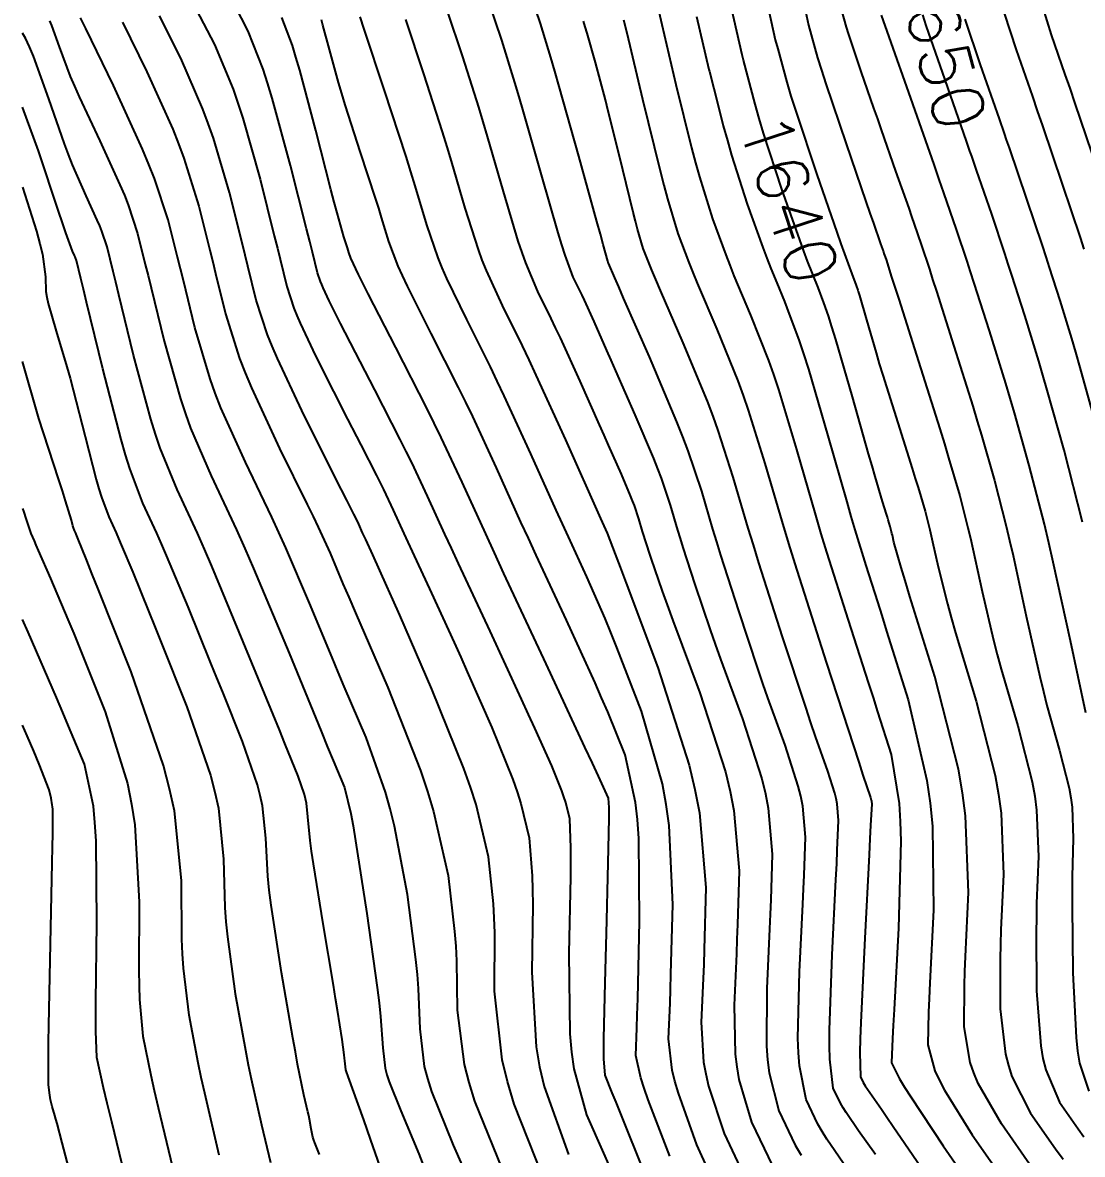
# Model space of a CAD drawing. Header units: metres. Extents: x 837475 to 838479, y 1189012 to 1191015.
# Drawn here: x 837476.5 to 837555.3, y 1190073.7 to 1190157.9 of the extents above; entities that cross this region are included whole.
import ezdxf

# ---------------------------------------------------------------- set-up
doc = ezdxf.new("R2010")
doc.units = ezdxf.units.M
doc.header["$LTSCALE"] = 0.3
doc.layers.add('COTAS 10', color=1, linetype='Continuous')
doc.layers.add('COTAS INT', color=252, linetype='Continuous')
doc.styles.get("Standard").update_dxf_attribs({"font": 'simplex.shx'})

msp = doc.modelspace()

# ---------------------------------------------------------------- linework, layer by layer
at = {"layer": 'COTAS 10'}
for points, elevation in [([(837537.818, 1190072.653), (837536.309, 1190074.866), (837535.962, 1190075.435), (837535.646, 1190075.986), (837534.76, 1190077.818), (837534.268, 1190080.315), (837534.199, 1190081.285), (837534.161, 1190082.376), (837534.266, 1190087.324), (837534.516, 1190092.347), (837534.569, 1190093.486), (837534.613, 1190094.515), (837534.713, 1190097.324), (837534.513, 1190099.65), (837534.369, 1190100.376), (837534.187, 1190101.137), (837533.208, 1190104.181), (837531.93, 1190107.707), (837531.559, 1190108.772), (837531.18, 1190109.875), (837529.752, 1190114.181), (837528.432, 1190118.317), (837528.122, 1190119.313), (837527.836, 1190120.245), (837527.005, 1190123.073), (837525.998, 1190126.07), (837525.601, 1190127.109), (837525.153, 1190128.238), (837523.11, 1190133.073), (837521.196, 1190137.44), (837520.831, 1190138.275), (837520.536, 1190138.948), (837520.065, 1190140.028), (837520.054, 1190140.063), (837520.051, 1190140.077), (837520.046, 1190140.094), (837520.028, 1190140.17), (837519.681, 1190141.426), (837519.471, 1190142.185), (837519.21, 1190143.123), (837517.856, 1190147.999), (837516.397, 1190153.185), (837516.071, 1190154.319), (837515.779, 1190155.323), (837515.005, 1190157.856), (837514.322, 1190159.916)], 1630), ([(837551.608, 1190072.677), (837549.282, 1190076.001), (837547.561, 1190079.015), (837547.229, 1190079.807), (837546.96, 1190080.582), (837546.51, 1190083.229), (837546.534, 1190086.3), (837546.564, 1190087.343), (837546.605, 1190088.469), (837546.833, 1190093.229), (837546.629, 1190098.916), (837546.395, 1190100.626), (837546.085, 1190102.396), (837544.328, 1190109.277), (837542.49, 1190115.23), (837542.129, 1190116.415), (837541.833, 1190117.399), (837541.295, 1190119.277), (837541.181, 1190119.801), (837541.151, 1190119.931), (837541.122, 1190120.055), (837541.021, 1190120.449), (837540.875, 1190120.948), (837540.816, 1190121.138), (837540.75, 1190121.351), (837540.449, 1190122.308), (837539.893, 1190124.171), (837539.667, 1190124.955), (837539.41, 1190125.856), (837538.219, 1190130.078), (837536.978, 1190134.357), (837536.689, 1190135.294), (837536.423, 1190136.122), (837536.072, 1190137.087), (837535.658, 1190138.219), (837534.875, 1190140.189), (837534.597, 1190140.938), (837534.292, 1190141.776), (837532.973, 1190145.534), (837531.61, 1190149.704), (837531.278, 1190150.801), (837530.966, 1190151.873), (837530.11, 1190155.127), (837530.002, 1190155.534), (837529.225, 1190158.995)], 1640), ([(837555.321, 1190120.754), (837553.944, 1190126.131), (837552.695, 1190130.585), (837552.374, 1190131.696), (837552.063, 1190132.754), (837551.03, 1190136.131), (837550.065, 1190139.13), (837549.797, 1190139.949), (837549.53, 1190140.764), (837548.565, 1190143.666), (837547.446, 1190146.946), (837547.082, 1190147.999), (837546.951, 1190148.376), (837546.694, 1190149.114), (837545.099, 1190153.666), (837543.698, 1190157.705), (837543.434, 1190158.498)], 1650), ([(837483.937, 1190157.972), (837485.759, 1190154.268), (837487.673, 1190150.003), (837488.111, 1190148.902), (837488.508, 1190147.835), (837489.612, 1190144.268), (837490.43, 1190141.005), (837490.648, 1190140.131), (837490.861, 1190139.268), (837491.599, 1190136.254), (837492.649, 1190132.936), (837493.06, 1190131.882), (837493.522, 1190130.768), (837495.622, 1190126.254), (837497.679, 1190122.079), (837498.115, 1190121.178), (837498.492, 1190120.388), (837499.367, 1190118.457), (837500.328, 1190116.189), (837500.758, 1190115.186), (837501.26, 1190114.02), (837503.666, 1190108.457), (837506.1, 1190102.284), (837506.619, 1190100.733), (837507.07, 1190099.252), (837508.143, 1190094.476), (837508.634, 1190090.311), (837508.72, 1190089.215), (837508.783, 1190088.143), (837508.831, 1190084.476), (837509.33, 1190080.413), (837509.679, 1190079.09), (837510.119, 1190077.683), (837512.469, 1190071.885)], 1610), ([(837524.625, 1190073.596), (837523.017, 1190077.796), (837522.714, 1190078.67), (837522.473, 1190079.42), (837522.114, 1190081.085), (837522.183, 1190083.136), (837522.211, 1190084.128), (837522.243, 1190085.304), (837522.388, 1190091.085), (837522.325, 1190097.232), (837522.225, 1190098.638), (837522.09, 1190099.917), (837521.302, 1190103.468), (837520.014, 1190106.654), (837519.562, 1190107.703), (837519.07, 1190108.823), (837516.947, 1190113.468), (837514.694, 1190118.318), (837514.119, 1190119.566), (837513.566, 1190120.774), (837511.743, 1190124.796), (837509.974, 1190128.615), (837509.455, 1190129.694), (837508.923, 1190130.783), (837506.893, 1190134.796), (837505.123, 1190138.325), (837504.755, 1190139.109), (837504.439, 1190139.809), (837503.738, 1190141.641), (837503.199, 1190143.437), (837502.985, 1190144.115), (837502.744, 1190144.872), (837501.641, 1190148.257), (837500.503, 1190151.805), (837500.24, 1190152.665), (837499.999, 1190153.47), (837499.318, 1190155.935), (837498.838, 1190157.741), (837498.724, 1190158.131)], 1620), ([(837476.514, 1190145.69), (837477.538, 1190142.41), (837477.794, 1190141.482), (837477.991, 1190140.694), (837478.215, 1190139.008), (837478.242, 1190137.916), (837478.313, 1190137.502), (837478.413, 1190137.041), (837479.008, 1190134.971), (837479.811, 1190132.318), (837480.043, 1190131.489), (837480.279, 1190130.618), (837481.165, 1190127.129), (837481.988, 1190123.928), (837482.184, 1190123.239), (837482.367, 1190122.635), (837482.911, 1190121.165), (837483.462, 1190119.978), (837483.649, 1190119.552), (837483.851, 1190119.083), (837484.704, 1190117.041), (837485.899, 1190114.098), (837486.316, 1190113.062), (837486.77, 1190111.93), (837488.724, 1190107.041), (837490.479, 1190101.945), (837490.809, 1190100.682), (837491.071, 1190099.482), (837491.45, 1190095.685), (837491.546, 1190092.095), (837491.629, 1190091.027), (837491.736, 1190089.927), (837492.327, 1190085.685), (837493.083, 1190081.48), (837493.294, 1190080.404), (837493.507, 1190079.365), (837494.282, 1190075.93), (837494.939, 1190073.124)], 1600)]:
    msp.add_lwpolyline(points, dxfattribs=dict(at, elevation=elevation))
at = {"layer": 'COTAS INT'}
for points, elevation in [([(837534.424, 1190160.205), (837534.933, 1190157.737), (837535.621, 1190155.303), (837535.904, 1190154.395), (837536.229, 1190153.386), (837537.737, 1190148.898), (837539.209, 1190144.625), (837539.51, 1190143.752), (837539.765, 1190143.013), (837540.303, 1190141.464), (837540.509, 1190140.877), (837540.555, 1190140.744), (837540.597, 1190140.625), (837540.707, 1190140.303), (837541.127, 1190138.996), (837541.363, 1190138.256), (837541.651, 1190137.352), (837543.126, 1190132.722), (837544.7, 1190127.72), (837545.051, 1190126.582), (837545.364, 1190125.552), (837546.19, 1190122.722), (837546.801, 1190120.335), (837546.98, 1190119.584), (837547.162, 1190118.794), (837547.855, 1190115.614), (837548.7, 1190111.99), (837548.979, 1190110.92), (837549.278, 1190109.822), (837550.516, 1190105.614), (837551.58, 1190101.45), (837551.767, 1190100.379), (837551.908, 1190099.344), (837552.032, 1190095.902), (837551.904, 1190092.417), (837551.886, 1190091.354), (837551.875, 1190090.248), (837551.901, 1190085.902), (837552.21, 1190081.82), (837552.378, 1190080.88), (837552.582, 1190080.023), (837553.617, 1190077.618), (837555.002, 1190075.639), (837555.427, 1190075.05)], 1644), ([(837520.091, 1190072.977), (837519.721, 1190073.838), (837518.455, 1190076.667), (837517.519, 1190080.099), (837517.356, 1190081.34), (837517.235, 1190082.707), (837517.148, 1190088.693), (837517.268, 1190094.368), (837517.278, 1190095.539), (837517.278, 1190096.537), (837517.194, 1190098.693), (837516.898, 1190099.922), (837516.764, 1190100.335), (837516.607, 1190100.779), (837515.855, 1190102.646), (837514.606, 1190105.44), (837514.136, 1190106.469), (837513.612, 1190107.608), (837511.271, 1190112.646), (837508.92, 1190117.692), (837508.39, 1190118.837), (837507.912, 1190119.873), (837506.621, 1190122.704), (837505.442, 1190125.206), (837505.035, 1190126.035), (837504.593, 1190126.923), (837502.704, 1190130.621), (837500.895, 1190134.118), (837500.503, 1190134.879), (837500.158, 1190135.55), (837499.308, 1190137.225), (837498.846, 1190138.207), (837498.747, 1190138.441), (837498.66, 1190138.659), (837498.448, 1190139.308), (837498.059, 1190140.863), (837497.861, 1190141.651), (837497.624, 1190142.595), (837496.438, 1190147.298), (837495.077, 1190152.309), (837494.729, 1190153.447), (837494.394, 1190154.477), (837493.287, 1190157.298), (837492.287, 1190159.221)], 1616), ([(837511.135, 1190159.555), (837512.109, 1190156.613), (837513.094, 1190153.466), (837513.406, 1190152.419), (837513.735, 1190151.297), (837515.064, 1190146.613), (837516.303, 1190142.292), (837516.575, 1190141.398), (837516.816, 1190140.636), (837517.431, 1190138.98), (837517.921, 1190137.989), (837518.083, 1190137.647), (837518.257, 1190137.275), (837518.98, 1190135.686), (837519.936, 1190133.539), (837520.256, 1190132.815), (837520.6, 1190132.035), (837522.043, 1190128.749), (837523.418, 1190125.499), (837523.719, 1190124.741), (837523.985, 1190124.045), (837524.659, 1190122.043), (837525.211, 1190120.163), (837525.401, 1190119.543), (837525.607, 1190118.881), (837526.485, 1190116.131), (837527.628, 1190112.754), (837528.001, 1190111.696), (837528.399, 1190110.585), (837530.041, 1190106.131), (837531.476, 1190101.668), (837531.744, 1190100.552), (837531.955, 1190099.487), (837532.248, 1190096.076), (837532.139, 1190092.673), (837532.097, 1190091.614), (837532.05, 1190090.505), (837531.836, 1190086.076), (837531.823, 1190081.785), (837531.902, 1190080.762), (837532.018, 1190079.811), (837532.733, 1190076.973), (837533.962, 1190074.433), (837534.4, 1190073.669)], 1628), ([(837531.825, 1190159.6), (837532.468, 1190156.635), (837532.651, 1190155.967), (837533.324, 1190153.499), (837533.641, 1190152.453), (837533.993, 1190151.331), (837535.555, 1190146.635), (837537.044, 1190142.341), (837537.35, 1190141.471), (837537.61, 1190140.739), (837538.168, 1190139.249), (837538.49, 1190138.364), (837538.603, 1190138.014), (837538.629, 1190137.932), (837538.725, 1190137.619), (837539.249, 1190135.813), (837539.965, 1190133.359), (837540.208, 1190132.556), (837540.472, 1190131.698), (837541.585, 1190128.15), (837542.65, 1190124.771), (837542.883, 1190124.019), (837543.088, 1190123.347), (837543.606, 1190121.585), (837543.961, 1190120.195), (837544.065, 1190119.758), (837544.172, 1190119.297), (837544.575, 1190117.445), (837545.267, 1190114.694), (837545.554, 1190113.668), (837545.884, 1190112.526), (837547.422, 1190107.445), (837548.833, 1190101.923), (837549.081, 1190100.503), (837549.269, 1190099.13), (837549.433, 1190094.566), (837549.254, 1190090.443), (837549.225, 1190089.348), (837549.205, 1190088.274), (837549.205, 1190084.566), (837549.585, 1190081.201), (837549.804, 1190080.344), (837550.072, 1190079.519), (837551.449, 1190076.81), (837553.305, 1190074.158), (837553.874, 1190073.369)], 1642), ([(837510.463, 1190070.106), (837508.554, 1190074.433), (837506.942, 1190078.41), (837506.64, 1190079.376), (837506.401, 1190080.283), (837506.058, 1190083.071), (837505.955, 1190086.068), (837505.867, 1190087.106), (837505.753, 1190088.236), (837505.126, 1190093.071), (837504.171, 1190098.162), (837503.85, 1190099.453), (837503.505, 1190100.692), (837502.055, 1190104.74), (837500.43, 1190108.532), (837499.974, 1190109.61), (837499.517, 1190110.7), (837497.843, 1190114.74), (837496.085, 1190118.856), (837495.574, 1190119.994), (837495.052, 1190121.132), (837493.08, 1190125.237), (837491.261, 1190129.265), (837490.836, 1190130.355), (837490.445, 1190131.434), (837489.316, 1190135.237), (837488.462, 1190138.736), (837488.243, 1190139.624), (837488.032, 1190140.476), (837487.337, 1190143.258), (837486.32, 1190146.341), (837485.906, 1190147.382), (837485.435, 1190148.506), (837483.258, 1190153.242), (837481.205, 1190157.481), (837480.813, 1190158.29)], 1608), ([(837515.721, 1190070.767), (837513.051, 1190077.484), (837512.552, 1190079.162), (837512.158, 1190080.762), (837511.603, 1190085.882), (837511.612, 1190090.218), (837511.573, 1190091.323), (837511.516, 1190092.386), (837511.16, 1190095.882), (837510.225, 1190099.754), (837509.804, 1190101.054), (837509.311, 1190102.454), (837506.942, 1190108.336), (837504.547, 1190113.841), (837504.038, 1190115.004), (837503.595, 1190116.009), (837502.551, 1190118.336), (837502.019, 1190119.478), (837501.899, 1190119.737), (837501.79, 1190119.971), (837501.498, 1190120.612), (837501.232, 1190121.178), (837501.139, 1190121.366), (837501.039, 1190121.567), (837500.612, 1190122.404), (837499.808, 1190123.987), (837499.471, 1190124.659), (837499.084, 1190125.431), (837497.272, 1190129.064), (837495.453, 1190132.934), (837495.061, 1190133.856), (837494.718, 1190134.714), (837493.882, 1190137.272), (837493.26, 1190139.8), (837493.052, 1190140.638), (837492.828, 1190141.535), (837491.888, 1190145.278), (837490.698, 1190149.326), (837490.317, 1190150.417), (837489.913, 1190151.494), (837488.269, 1190155.278), (837486.68, 1190158.439)], 1612), ([(837489.423, 1190158.907), (837490.778, 1190156.288), (837492.154, 1190152.986), (837492.523, 1190151.932), (837492.888, 1190150.817), (837494.163, 1190146.288), (837495.226, 1190142.065), (837495.457, 1190141.144), (837495.66, 1190140.331), (837496.165, 1190138.29), (837496.689, 1190136.686), (837496.904, 1190136.149), (837497.149, 1190135.571), (837498.29, 1190133.145), (837499.621, 1190130.491), (837499.987, 1190129.769), (837500.352, 1190129.053), (837501.658, 1190126.512), (837502.816, 1190124.245), (837503.087, 1190123.701), (837503.337, 1190123.192), (837504.059, 1190121.658), (837504.851, 1190119.922), (837505.144, 1190119.287), (837505.469, 1190118.585), (837506.911, 1190115.491), (837508.603, 1190111.809), (837509.087, 1190110.736), (837509.576, 1190109.64), (837511.399, 1190105.491), (837512.959, 1190101.617), (837513.284, 1190100.695), (837513.561, 1190099.838), (837514.177, 1190097.287), (837514.397, 1190094.462), (837514.426, 1190093.431), (837514.44, 1190092.293), (837514.376, 1190087.287), (837514.697, 1190081.734), (837514.954, 1190080.251), (837515.285, 1190078.792), (837517.088, 1190073.717)], 1614), ([(837522.752, 1190072.369), (837520.992, 1190076.751), (837520.644, 1190077.613), (837520.356, 1190078.322), (837519.822, 1190079.617), (837519.738, 1190080.855), (837519.733, 1190081.529), (837519.738, 1190082.347), (837519.822, 1190086.5), (837519.947, 1190091.131), (837519.977, 1190092.25), (837520.004, 1190093.299), (837520.085, 1190096.5), (837520.126, 1190098.739), (837520.128, 1190099.182), (837520.126, 1190099.547), (837520.085, 1190100.227), (837519.331, 1190101.868), (837518.879, 1190102.84), (837518.322, 1190104.037), (837515.432, 1190110.227), (837512.297, 1190116.957), (837511.585, 1190118.494), (837510.942, 1190119.89), (837509.182, 1190123.75), (837507.626, 1190127.07), (837507.11, 1190128.125), (837506.558, 1190129.239), (837504.258, 1190133.75), (837502.2, 1190137.747), (837501.799, 1190138.537), (837501.473, 1190139.189), (837500.906, 1190140.398), (837500.775, 1190140.833), (837500.724, 1190140.998), (837500.665, 1190141.181), (837500.398, 1190142.002), (837499.888, 1190143.789), (837499.676, 1190144.582), (837499.435, 1190145.505), (837498.308, 1190149.912), (837497.117, 1190154.394), (837496.834, 1190155.363), (837496.572, 1190156.215), (837495.797, 1190158.308)], 1618), ([(837528.554, 1190070.258), (837526.652, 1190074.441), (837525.267, 1190078.3), (837525.011, 1190079.193), (837524.81, 1190080.011), (837524.545, 1190082.333), (837524.65, 1190084.978), (837524.683, 1190086), (837524.717, 1190087.147), (837524.853, 1190092.333), (837524.584, 1190098.191), (837524.363, 1190099.761), (837524.078, 1190101.308), (837522.52, 1190106.71), (837520.697, 1190111.44), (837520.245, 1190112.565), (837519.817, 1190113.609), (837518.462, 1190116.71), (837517.092, 1190119.678), (837516.654, 1190120.638), (837516.19, 1190121.658), (837514.304, 1190125.842), (837512.323, 1190130.159), (837511.8, 1190131.263), (837511.288, 1190132.328), (837509.528, 1190135.842), (837508.046, 1190138.903), (837507.71, 1190139.681), (837507.405, 1190140.43), (837506.569, 1190142.884), (837505.705, 1190145.791), (837505.381, 1190146.826), (837505.022, 1190147.96), (837503.421, 1190152.884), (837501.917, 1190157.445), (837501.618, 1190158.35)], 1622), ([(837508.062, 1190158.852), (837509.213, 1190155.37), (837510.403, 1190151.63), (837510.731, 1190150.555), (837511.058, 1190149.462), (837512.232, 1190145.37), (837513.337, 1190141.671), (837513.62, 1190140.826), (837513.893, 1190140.059), (837514.797, 1190137.934), (837515.788, 1190135.927), (837516.117, 1190135.233), (837516.469, 1190134.48), (837517.934, 1190131.262), (837519.391, 1190128.006), (837519.737, 1190127.229), (837520.059, 1190126.505), (837521.014, 1190124.342), (837521.696, 1190122.729), (837521.845, 1190122.353), (837521.977, 1190122.007), (837522.312, 1190121.014), (837522.586, 1190120.081), (837522.68, 1190119.773), (837522.782, 1190119.445), (837523.218, 1190118.08), (837524.075, 1190115.632), (837524.443, 1190114.62), (837524.868, 1190113.463), (837526.874, 1190108.08), (837528.766, 1190102.198), (837529.119, 1190100.727), (837529.397, 1190099.325), (837529.783, 1190094.828), (837529.665, 1190090.831), (837529.626, 1190089.743), (837529.583, 1190088.662), (837529.406, 1190084.828), (837529.485, 1190081.194), (837529.605, 1190080.239), (837529.767, 1190079.307), (837530.706, 1190076.129), (837532.277, 1190072.88)], 1626), ([(837523.81, 1190158.744), (837524.027, 1190157.784), (837525.071, 1190153.331), (837526.249, 1190148.621), (837526.552, 1190147.497), (837526.843, 1190146.452), (837527.81, 1190143.331), (837528.79, 1190140.645), (837529.09, 1190139.873), (837529.403, 1190139.09), (837530.639, 1190136.161), (837531.963, 1190132.798), (837532.332, 1190131.741), (837532.702, 1190130.629), (837534.046, 1190126.161), (837535.457, 1190121.28), (837535.868, 1190119.909), (837536.289, 1190118.529), (837537.885, 1190113.476), (837539.383, 1190108.833), (837539.741, 1190107.713), (837540.075, 1190106.665), (837541.08, 1190103.476), (837541.679, 1190099.838), (837541.758, 1190098.508), (837541.799, 1190097.037), (837541.634, 1190090.555), (837541.305, 1190084.521), (837541.243, 1190083.332), (837541.193, 1190082.353), (837541.119, 1190080.555), (837541.71, 1190079.344), (837542.08, 1190078.735), (837542.54, 1190078.006), (837544.947, 1190074.383), (837547.865, 1190070.174)], 1636), ([(837526.626, 1190158.389), (837527.537, 1190154.433), (837527.574, 1190154.289), (837528.22, 1190151.765), (837528.608, 1190150.247), (837528.915, 1190149.149), (837529.227, 1190148.078), (837530.391, 1190144.433), (837531.541, 1190141.21), (837531.844, 1190140.406), (837532.139, 1190139.639), (837532.584, 1190138.559), (837533.148, 1190137.19), (837533.508, 1190136.24), (837534.233, 1190134.318), (837534.575, 1190133.285), (837534.936, 1190132.149), (837536.393, 1190127.19), (837537.783, 1190122.284), (837538.102, 1190121.183), (837538.392, 1190120.192), (837539.203, 1190117.541), (837540.064, 1190114.835), (837540.386, 1190113.811), (837540.745, 1190112.667), (837542.342, 1190107.541), (837543.748, 1190101.548), (837543.986, 1190099.858), (837544.158, 1190098.155), (837544.234, 1190091.892), (837543.955, 1190086.495), (837543.904, 1190085.338), (837543.864, 1190084.326), (837543.814, 1190081.892), (837544.335, 1190079.963), (837544.655, 1190079.271), (837545.051, 1190078.51), (837547.115, 1190075.192), (837549.78, 1190071.368)], 1638), ([(837537.399, 1190158.838), (837537.752, 1190157.589), (837537.897, 1190157.123), (837538.064, 1190156.605), (837538.838, 1190154.3), (837539.788, 1190151.555), (837540.065, 1190150.759), (837540.349, 1190149.947), (837541.424, 1190146.886), (837542.394, 1190144.124), (837542.611, 1190143.501), (837542.806, 1190142.94), (837543.326, 1190141.424), (837543.928, 1190139.585), (837544.174, 1190138.82), (837544.456, 1190137.945), (837545.761, 1190133.858), (837547.154, 1190129.398), (837547.492, 1190128.287), (837547.808, 1190127.23), (837548.775, 1190123.858), (837549.641, 1190120.475), (837549.894, 1190119.41), (837550.153, 1190118.29), (837551.135, 1190113.782), (837552.134, 1190109.286), (837552.404, 1190108.173), (837552.671, 1190107.117), (837553.611, 1190103.782), (837554.327, 1190100.977), (837554.453, 1190100.255), (837554.548, 1190099.558), (837554.632, 1190097.239), (837554.553, 1190094.391), (837554.546, 1190093.359), (837554.546, 1190092.222), (837554.597, 1190087.239), (837554.835, 1190082.439), (837554.953, 1190081.417), (837555.093, 1190080.528), (837555.784, 1190078.427)], 1646), ([(837555.568, 1190106.582), (837554.414, 1190111.951), (837553.143, 1190117.786), (837552.808, 1190119.236), (837552.481, 1190120.615), (837551.359, 1190124.994), (837550.252, 1190128.907), (837549.933, 1190129.991), (837549.609, 1190131.076), (837548.395, 1190134.994), (837547.26, 1190138.537), (837546.986, 1190139.385), (837546.729, 1190140.175), (837545.946, 1190142.545), (837545.016, 1190145.254), (837544.667, 1190146.258), (837544.279, 1190147.372), (837542.545, 1190152.308), (837540.933, 1190156.882), (837540.368, 1190158.485)], 1648), ([(837549.483, 1190158.641), (837550.374, 1190155.908), (837551.587, 1190152.425), (837551.952, 1190151.362), (837552.331, 1190150.257), (837553.803, 1190145.908), (837555.133, 1190141.942), (837555.421, 1190141.078)], 1654), ([(837556.422, 1190147.029), (837554.773, 1190151.912), (837554.387, 1190153.044), (837554.033, 1190154.08), (837553.011, 1190157.029), (837552.376, 1190159.109)], 1656), ([(837478.502, 1190158.063), (837478.651, 1190157.708), (837479.228, 1190156.116), (837480.059, 1190153.931), (837480.369, 1190153.202), (837480.714, 1190152.418), (837482.247, 1190149.136), (837483.75, 1190145.868), (837484.075, 1190145.093), (837484.36, 1190144.375), (837485.062, 1190142.247), (837485.635, 1190139.946), (837485.839, 1190139.117), (837486.062, 1190138.205), (837487.034, 1190134.219), (837488.24, 1190129.931), (837488.612, 1190128.828), (837489, 1190127.762), (837490.537, 1190124.219), (837492.424, 1190120.185), (837493.033, 1190118.81), (837493.678, 1190117.324), (837496.319, 1190111.022), (837498.705, 1190105.211), (837499.19, 1190104.033), (837499.6, 1190103.043), (837500.443, 1190101.022), (837500.91, 1190099.1), (837501.081, 1190098.172), (837501.271, 1190097.072), (837502.109, 1190091.665), (837502.872, 1190086.161), (837503.014, 1190084.998), (837503.127, 1190083.992), (837503.285, 1190081.665), (837503.471, 1190080.154), (837503.601, 1190079.662), (837503.765, 1190079.138), (837504.639, 1190076.981), (837505.967, 1190073.787), (837506.417, 1190072.61)], 1606), ([(837504.99, 1190158.148), (837506.317, 1190154.127), (837507.713, 1190149.795), (837508.056, 1190148.69), (837508.381, 1190147.626), (837509.401, 1190144.127), (837510.371, 1190141.05), (837510.665, 1190140.254), (837510.97, 1190139.481), (837512.162, 1190136.888), (837513.652, 1190133.872), (837514.145, 1190132.832), (837514.672, 1190131.703), (837516.865, 1190126.888), (837519.489, 1190121.038), (837519.977, 1190119.951), (837520.565, 1190118.395), (837520.929, 1190117.427), (837521.38, 1190116.226), (837523.737, 1190109.951), (837526.067, 1190102.7), (837526.501, 1190100.883), (837526.843, 1190099.15), (837527.318, 1190093.581), (837527.191, 1190088.989), (837527.154, 1190087.871), (837527.117, 1190086.82), (837526.975, 1190083.581), (837527.148, 1190080.603), (837527.308, 1190079.716), (837527.517, 1190078.804), (837528.679, 1190075.285), (837530.463, 1190071.505)], 1624), ([(837539.929, 1190073.72), (837538.662, 1190075.495), (837537.737, 1190076.852), (837537.524, 1190077.201), (837537.33, 1190077.539), (837536.787, 1190078.662), (837536.518, 1190080.819), (837536.496, 1190081.808), (837536.498, 1190082.968), (837536.697, 1190088.571), (837536.983, 1190094.189), (837537.04, 1190095.357), (837537.087, 1190096.357), (837537.178, 1190098.571), (837537.071, 1190099.813), (837536.994, 1190100.201), (837536.897, 1190100.607), (837536.374, 1190102.232), (837535.46, 1190104.829), (837535.116, 1190105.848), (837534.733, 1190106.997), (837533.018, 1190112.232), (837531.257, 1190117.753), (837530.843, 1190119.083), (837530.462, 1190120.327), (837529.352, 1190124.102), (837528.233, 1190127.59), (837527.845, 1190128.653), (837527.423, 1190129.758), (837525.619, 1190134.102), (837523.932, 1190137.99), (837523.584, 1190138.808), (837523.287, 1190139.514), (837522.646, 1190141.129), (837522.228, 1190142.565), (837522.073, 1190143.158), (837521.899, 1190143.835), (837521.129, 1190146.986), (837520.28, 1190150.461), (837520.057, 1190151.343), (837519.839, 1190152.189), (837519.099, 1190154.956), (837518.486, 1190157.136), (837518.349, 1190157.613), (837518.226, 1190158.034)], 1632), ([(837521.2, 1190158.146), (837521.428, 1190157.178), (837522.605, 1190152.23), (837523.891, 1190146.995), (837524.189, 1190145.845), (837524.46, 1190144.826), (837525.228, 1190142.23), (837526.039, 1190140.079), (837526.337, 1190139.34), (837526.668, 1190138.54), (837528.129, 1190135.131), (837529.693, 1190131.278), (837530.088, 1190130.197), (837530.467, 1190129.11), (837531.699, 1190125.131), (837533.087, 1190120.409), (837533.564, 1190118.853), (837534.081, 1190117.19), (837536.285, 1190110.283), (837538.285, 1190104.119), (837538.674, 1190102.924), (837538.991, 1190101.951), (837539.541, 1190100.283), (837539.607, 1190100.077), (837539.619, 1190100.025), (837539.629, 1190099.976), (837539.643, 1190099.819), (837539.561, 1190098.2), (837539.512, 1190097.229), (837539.45, 1190096.031), (837539.127, 1190089.819), (837538.836, 1190083.559), (837538.793, 1190082.331), (837538.768, 1190081.323), (837538.814, 1190079.506), (837539.015, 1190079.092), (837539.086, 1190078.967), (837539.165, 1190078.838), (837539.506, 1190078.337), (837540.365, 1190077.106), (837540.77, 1190076.517), (837541.248, 1190075.82), (837543.575, 1190072.406)], 1634), ([(837556.528, 1190127.267), (837555.139, 1190132.263), (837554.815, 1190133.401), (837554.518, 1190134.431), (837553.664, 1190137.267), (837552.869, 1190139.722), (837552.609, 1190140.514), (837552.331, 1190141.353), (837551.184, 1190144.787), (837549.888, 1190148.601), (837549.677, 1190149.217), (837549.517, 1190149.68), (837549.141, 1190150.77), (837547.736, 1190154.787), (837546.591, 1190158.173)], 1652), ([(837504.923, 1190067.556), (837502.383, 1190074.872), (837501.883, 1190076.3), (837501.472, 1190077.468), (837500.724, 1190079.529), (837500.588, 1190079.865), (837500.562, 1190079.947), (837500.542, 1190080.024), (837500.513, 1190080.26), (837500.478, 1190080.696), (837500.453, 1190080.898), (837500.423, 1190081.136), (837500.26, 1190082.293), (837499.92, 1190084.455), (837499.778, 1190085.327), (837499.615, 1190086.318), (837498.852, 1190090.885), (837498.132, 1190095.356), (837497.996, 1190096.286), (837497.888, 1190097.083), (837497.725, 1190098.852), (837497.624, 1190099.862), (837497.555, 1190100.181), (837497.467, 1190100.517), (837497, 1190101.873), (837496.019, 1190104.299), (837495.607, 1190105.31), (837495.134, 1190106.468), (837492.921, 1190111.873), (837490.578, 1190117.483), (837490.023, 1190118.769), (837489.51, 1190119.939), (837487.995, 1190123.201), (837486.739, 1190126.26), (837486.387, 1190127.302), (837486.035, 1190128.428), (837484.751, 1190133.201), (837483.663, 1190137.673), (837483.434, 1190138.61), (837483.237, 1190139.416), (837482.787, 1190141.237), (837482.401, 1190142.408), (837482.243, 1190142.804), (837482.065, 1190143.231), (837481.237, 1190145.03), (837480.222, 1190147.355), (837479.924, 1190148.113), (837479.619, 1190148.921), (837478.459, 1190152.251), (837477.309, 1190155.427), (837477.011, 1190156.136), (837476.722, 1190156.773), (837476.514, 1190157.135)], 1604), ([(837498.575, 1190073.72), (837498.232, 1190074.589), (837498.161, 1190074.803), (837498.1, 1190075.005), (837497.966, 1190075.636), (837497.843, 1190076.363), (837497.79, 1190076.624), (837497.727, 1190076.912), (837497.432, 1190078.172), (837496.962, 1190080.438), (837496.79, 1190081.36), (837496.6, 1190082.41), (837495.761, 1190087.268), (837494.998, 1190092.265), (837494.855, 1190093.403), (837494.743, 1190094.434), (837494.588, 1190097.268), (837494.347, 1190099.672), (837494.182, 1190100.431), (837493.973, 1190101.231), (837492.862, 1190104.457), (837491.394, 1190108.115), (837490.961, 1190109.186), (837490.516, 1190110.283), (837488.812, 1190114.457), (837487.214, 1190118.283), (837486.836, 1190119.16), (837486.486, 1190119.958), (837485.453, 1190122.183), (837484.478, 1190124.757), (837484.163, 1190125.775), (837483.83, 1190126.925), (837482.468, 1190132.183), (837481.263, 1190137.141), (837481.03, 1190138.103), (837480.839, 1190138.886), (837480.512, 1190140.227), (837480.441, 1190140.442), (837480.412, 1190140.515), (837480.379, 1190140.593), (837480.227, 1190140.924), (837479.73, 1190142.292), (837479.479, 1190143.024), (837479.18, 1190143.91), (837477.69, 1190148.387), (837476.514, 1190151.636)], 1602), ([(837491.131, 1190073.687), (837490.051, 1190078.292), (837489.798, 1190079.447), (837489.565, 1190080.55), (837488.893, 1190084.101), (837488.475, 1190087.589), (837488.403, 1190088.652), (837488.349, 1190089.757), (837488.313, 1190094.101), (837487.794, 1190099.292), (837487.436, 1190100.932), (837486.986, 1190102.659), (837484.586, 1190109.625), (837482.146, 1190115.745), (837481.67, 1190116.938), (837481.281, 1190117.913), (837480.596, 1190119.625), (837480.488, 1190119.884), (837480.462, 1190119.943), (837480.438, 1190119.997), (837480.369, 1190120.148), (837480.3, 1190120.334), (837480.277, 1190120.41), (837480.252, 1190120.497), (837480.148, 1190120.903), (837479.706, 1190122.355), (837479.469, 1190123.102), (837479.181, 1190123.998), (837477.727, 1190128.482), (837476.514, 1190132.707)], 1598), ([(837476.514, 1190121.791), (837476.579, 1190121.592), (837476.786, 1190120.959), (837477.127, 1190119.92), (837477.363, 1190119.371), (837477.504, 1190119.047), (837477.678, 1190118.648), (837478.578, 1190116.587), (837479.881, 1190113.516), (837480.309, 1190112.48), (837480.766, 1190111.364), (837482.657, 1190106.667), (837484.31, 1190101.321), (837484.615, 1190099.796), (837484.856, 1190098.252), (837485.175, 1190092.518), (837485.152, 1190087.419), (837485.176, 1190086.277), (837485.214, 1190085.251), (837485.46, 1190082.518), (837486.048, 1190079.62), (837486.302, 1190078.491), (837486.595, 1190077.219), (837487.98, 1190071.444)], 1596), ([(837484.83, 1190069.202), (837483.139, 1190076.146), (837482.805, 1190077.534), (837482.531, 1190078.69), (837482.026, 1190080.934), (837481.953, 1190082.913), (837481.95, 1190083.901), (837481.955, 1190085.081), (837482.038, 1190090.934), (837481.975, 1190097.068), (837481.889, 1190098.426), (837481.772, 1190099.635), (837481.103, 1190102.768), (837479.935, 1190105.594), (837479.505, 1190106.609), (837479.027, 1190107.725), (837476.915, 1190112.595), (837476.514, 1190113.514)], 1594), ([(837480.06, 1190072.244), (837479.449, 1190074.596), (837479.073, 1190076.035), (837478.989, 1190076.346), (837478.914, 1190076.619), (837478.712, 1190077.288), (837478.583, 1190077.795), (837478.552, 1190077.964), (837478.524, 1190078.147), (837478.443, 1190078.914), (837478.424, 1190081.04), (837478.436, 1190082.08), (837478.455, 1190083.315), (837478.584, 1190089.405), (837478.718, 1190095.42), (837478.74, 1190096.608), (837478.755, 1190097.588), (837478.754, 1190099.405), (837478.685, 1190099.912), (837478.657, 1190100.067), (837478.625, 1190100.229), (837478.477, 1190100.865), (837477.744, 1190102.769), (837477.343, 1190103.73), (837476.856, 1190104.88), (837476.514, 1190105.671)], 1592)]:
    msp.add_lwpolyline(points, dxfattribs=dict(at, elevation=elevation))

# ---------------------------------------------------------------- texts
at = {"layer": 'COTAS 10', "char_height": 3.8, "attachment_point": 7}
for s, insert, rotation in [('1650', (837541.16, 1190162.122, 1650), 285.53358), ('1640', (837529.658, 1190150.439, 1640), 288.2912)]:
    msp.add_mtext(s, dxfattribs=dict(at, insert=insert, rotation=rotation))

doc.saveas('drawing.dxf')
